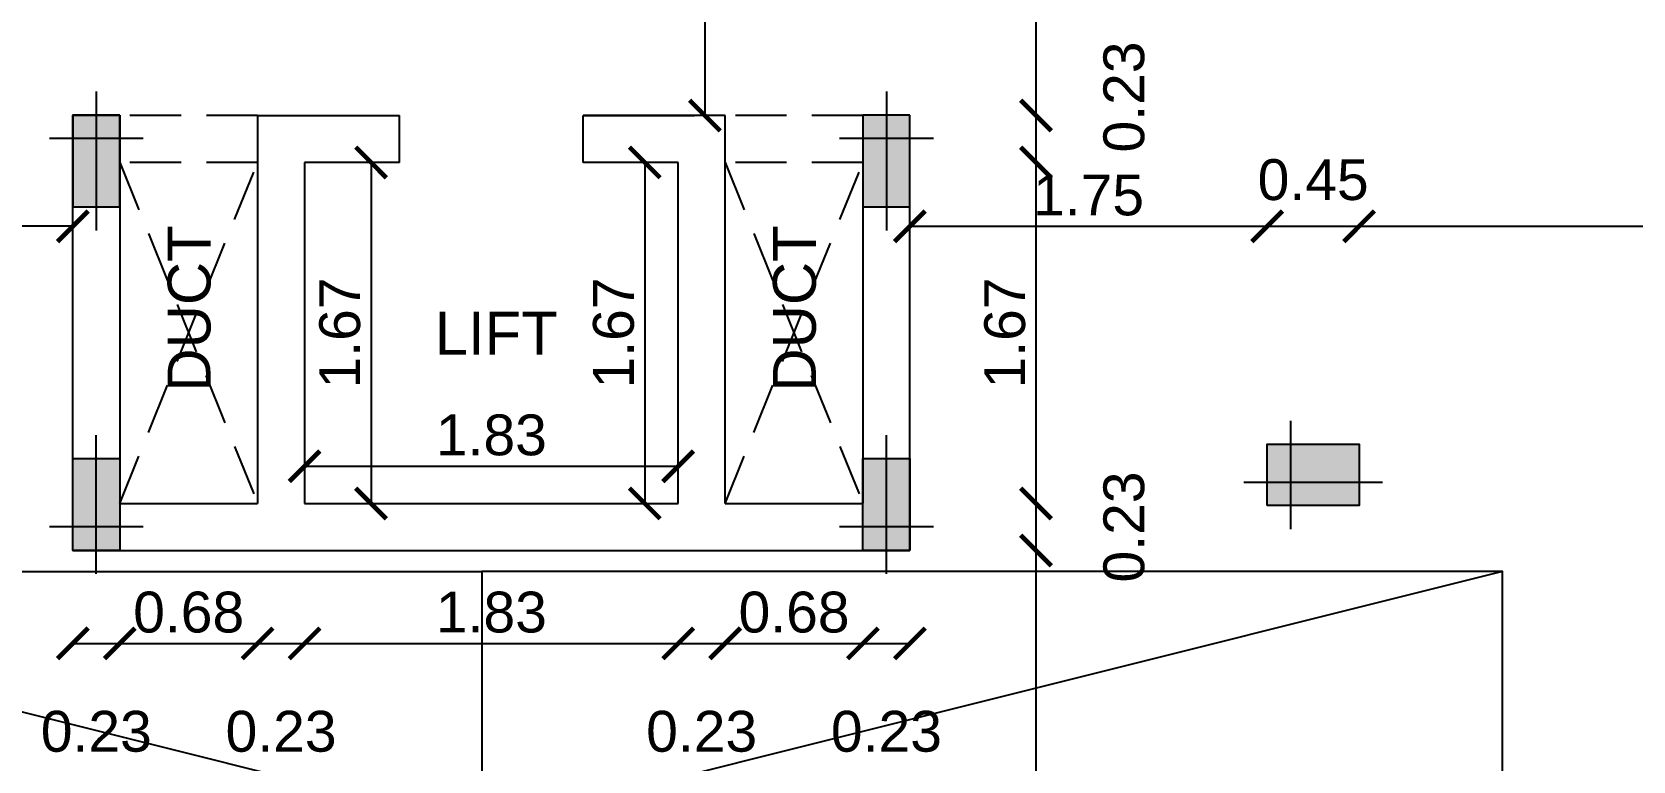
# Model space of a CAD drawing. Header units: metres. Extents: x 2130 to 3135, y 5414 to 5819.
# Drawn here: x 2816.08 to 2823.92, y 5635.48 to 5639.05 of the extents above; entities that cross this region are included whole.
import ezdxf
from ezdxf.enums import TextEntityAlignment as Align

# ---------------------------------------------------------------- set-up
doc = ezdxf.new("R2010")
doc.units = ezdxf.units.M
doc.header["$MEASUREMENT"] = 0
doc.header["$PDMODE"] = 34
doc.linetypes.add('HIDDEN', pattern=[0.375, 0.25, -0.125])
doc.linetypes.add('PHANTOM2', pattern=[1.25, 0.625, -0.125, 0.125, -0.125, 0.125, -0.125])
doc.layers.get('0').update_dxf_attribs({"lineweight": 18})
doc.layers.get('Defpoints').update_dxf_attribs({"lineweight": 18})
for name, color, linetype in [('BLK_1_FLR_0_EXIT_WIDTH_STAIR', 1, 'Continuous'), ('CMDA CAR', 30, 'Continuous'), ('col', 1, 'Continuous'), ('DIM', 8, 'Continuous'), ('WALL', 2, 'Continuous')]:
    doc.layers.add(name, color=color, linetype=linetype)
doc.layers.add('text', color=7, linetype='Continuous', lineweight=25)
doc.styles.add('A1', font='arial.ttf')
doc.styles.add('R1', font='arial.ttf')
doc.styles.get("Standard").update_dxf_attribs({"font": 'arial.ttf'})
doc.dimstyles.new('app', dxfattribs={"dimtxt": 0.2, "dimasz": 0.1, "dimexe": 0.18, "dimexo": 0.0625, "dimgap": 0.09, "dimtad": 0, "dimzin": 0, "dimdsep": 46, "dimtxsty": 'Standard', "dimblk": 'OBLIQUE', "dimcen": 0.09, "dimse1": 1, "dimse2": 1, "dimclre": 8, "dimadec": 0, "dimazin": 0, "dimtfac": 1, "dimtofl": 0, "dimtmove": 0, "dimatfit": 3, "dimfxl": 0, "dimtolj": 1, "dimtzin": 0, "dimarcsym": 0})
doc.dimstyles.new('DIM-CMDA', dxfattribs={"dimtxt": 0.2, "dimasz": 0.15, "dimexe": 0.05, "dimexo": 0.0625, "dimgap": 0.05, "dimtad": 1, "dimzin": 1, "dimdsep": 46, "dimtxsty": 'R1', "dimblk": 'ARCHTICK', "dimcen": 0.09, "dimse1": 1, "dimse2": 1, "dimclrd": 8, "dimclre": 8, "dimadec": 0, "dimazin": 0, "dimtm": 1e-09, "dimtfac": 1, "dimtofl": 0, "dimtmove": 2, "dimatfit": 3, "dimfxl": 0, "dimtolj": 1, "dimtzin": 0, "dimlwd": -1, "dimlwe": -1, "dimarcsym": 0})

# ---------------------------------------------------------------- blocks, each defined once
blk = doc.blocks.new('300x450')
blk.add_hatch(color=0).paths.add_polyline_path([(1602.8414, -173.8576), (1603.1414, -173.8576), (1603.1414, -174.3076), (1602.8414, -174.3076)])
at = {"color": 0}
for p, q in [((1602.9564, -173.7426), (1602.9564, -174.4226)), ((1602.7264, -173.9726), (1603.2564, -173.9726))]:
    blk.add_line(p, q, dxfattribs=at)
blk.add_lwpolyline([(1602.8414, -173.8576), (1603.1414, -173.8576), (1603.1414, -174.3076), (1602.8414, -174.3076)], close=True, dxfattribs=at)
blk = doc.blocks.new('CAR - 1')
at = {"color": 0}
blk.add_lwpolyline([(-1250, 0), (1250, 0), (1250, 5000), (-1250, 5000)], close=True, dxfattribs=at)
blk.add_lwpolyline([(1250, 0), (0, 5000), (-1250, 0), (1250, 0)], dxfattribs=at)
blk = doc.blocks.new('230x450')
blk.add_hatch(color=0).paths.add_polyline_path([(1594.8731, -175.0392), (1595.1031, -175.0392), (1595.1031, -175.4892), (1594.8731, -175.4892)])
at = {"color": 0}
for p, q in [((1594.9881, -174.9242), (1594.9881, -175.6042)), ((1594.7581, -175.1542), (1595.2181, -175.1542))]:
    blk.add_line(p, q, dxfattribs=at)
blk.add_lwpolyline([(1594.8731, -175.0392), (1595.1031, -175.0392), (1595.1031, -175.4892), (1594.8731, -175.4892)], close=True, dxfattribs=at)
blk = doc.blocks.new('_ArchTick')
at = {"color": 0, "linetype": 'ByBlock', "const_width": 0.15}
blk.add_lwpolyline([(-0.5, -0.5), (0.5, 0.5)], dxfattribs=at)
blk = doc.blocks.new('*D815')
at = {"layer": 'Defpoints', "color": 0}
for p in [(2816.2815, 5637.3865), (2816.5115, 5637.3865), (2816.5115, 5636.0523)]:
    blk.add_point(p, dxfattribs=at)
at = {"layer": 'DIM', "color": 8}
blk.add_line((2816.2815, 5636.0523), (2816.5115, 5636.0523), dxfattribs=at)
at = {"layer": 'DIM', "color": 8, "xscale": 0.15, "yscale": 0.15, "zscale": 0.15, "rotation": 180}
blk.add_blockref('_ArchTick', (2816.2815, 5636.0523), dxfattribs=at)
at = {"layer": 'DIM', "color": 8, "xscale": 0.15, "yscale": 0.15, "zscale": 0.15}
blk.add_blockref('_ArchTick', (2816.5115, 5636.0523), dxfattribs=at)
at = {"layer": 'DIM', "color": 0, "insert": (2816.3965, 5635.6207), "char_height": 0.2, "attachment_point": 5, "style": 'R1'}
blk.add_mtext('\\A1;0.23', dxfattribs=at)
blk = doc.blocks.new('*D816')
at = {"layer": 'Defpoints', "color": 0}
for p in [(2817.1865, 5637.6875), (2816.5115, 5637.3865), (2817.1865, 5636.0523)]:
    blk.add_point(p, dxfattribs=at)
at = {"layer": 'DIM', "color": 8}
blk.add_line((2816.5115, 5636.0523), (2817.1865, 5636.0523), dxfattribs=at)
at = {"layer": 'DIM', "color": 8, "xscale": 0.15, "yscale": 0.15, "zscale": 0.15, "rotation": 180}
blk.add_blockref('_ArchTick', (2816.5115, 5636.0523), dxfattribs=at)
at = {"layer": 'DIM', "color": 8, "xscale": 0.15, "yscale": 0.15, "zscale": 0.15}
blk.add_blockref('_ArchTick', (2817.1865, 5636.0523), dxfattribs=at)
at = {"layer": 'DIM', "color": 0, "insert": (2816.849, 5636.2044), "char_height": 0.2, "attachment_point": 5, "style": 'R1'}
blk.add_mtext('\\A1;0.68', dxfattribs=at)
blk = doc.blocks.new('*D817')
at = {"layer": 'Defpoints', "color": 0}
for p in [(2817.1865, 5637.6875), (2817.4165, 5637.5725), (2817.4165, 5636.0523)]:
    blk.add_point(p, dxfattribs=at)
at = {"layer": 'DIM', "color": 8}
blk.add_line((2817.1865, 5636.0523), (2817.4165, 5636.0523), dxfattribs=at)
at = {"layer": 'DIM', "color": 8, "xscale": 0.15, "yscale": 0.15, "zscale": 0.15, "rotation": 180}
blk.add_blockref('_ArchTick', (2817.1865, 5636.0523), dxfattribs=at)
at = {"layer": 'DIM', "color": 8, "xscale": 0.15, "yscale": 0.15, "zscale": 0.15}
blk.add_blockref('_ArchTick', (2817.4165, 5636.0523), dxfattribs=at)
at = {"layer": 'DIM', "color": 0, "insert": (2817.3015, 5635.6207), "char_height": 0.2, "attachment_point": 5, "style": 'R1'}
blk.add_mtext('\\A1;0.23', dxfattribs=at)
blk = doc.blocks.new('*D818')
at = {"layer": 'Defpoints', "color": 0}
for p in [(2817.4165, 5637.5725), (2819.2465, 5637.2956), (2819.2465, 5636.0523)]:
    blk.add_point(p, dxfattribs=at)
at = {"layer": 'DIM', "color": 8}
blk.add_line((2817.4165, 5636.0523), (2819.2465, 5636.0523), dxfattribs=at)
at = {"layer": 'DIM', "color": 8, "xscale": 0.15, "yscale": 0.15, "zscale": 0.15, "rotation": 180}
blk.add_blockref('_ArchTick', (2817.4165, 5636.0523), dxfattribs=at)
at = {"layer": 'DIM', "color": 8, "xscale": 0.15, "yscale": 0.15, "zscale": 0.15}
blk.add_blockref('_ArchTick', (2819.2465, 5636.0523), dxfattribs=at)
at = {"layer": 'DIM', "color": 0, "insert": (2818.3315, 5636.2045), "char_height": 0.2, "attachment_point": 5, "style": 'R1'}
blk.add_mtext('\\A1;1.83', dxfattribs=at)
blk = doc.blocks.new('*D819')
at = {"layer": 'Defpoints', "color": 0}
for p in [(2819.4765, 5637.3663), (2819.2465, 5637.2956), (2819.4765, 5636.0523)]:
    blk.add_point(p, dxfattribs=at)
at = {"layer": 'DIM', "color": 8}
blk.add_line((2819.2465, 5636.0523), (2819.4765, 5636.0523), dxfattribs=at)
at = {"layer": 'DIM', "color": 8, "xscale": 0.15, "yscale": 0.15, "zscale": 0.15, "rotation": 180}
blk.add_blockref('_ArchTick', (2819.2465, 5636.0523), dxfattribs=at)
at = {"layer": 'DIM', "color": 8, "xscale": 0.15, "yscale": 0.15, "zscale": 0.15}
blk.add_blockref('_ArchTick', (2819.4765, 5636.0523), dxfattribs=at)
at = {"layer": 'DIM', "color": 0, "insert": (2819.3615, 5635.6207), "char_height": 0.2, "attachment_point": 5, "style": 'R1'}
blk.add_mtext('\\A1;0.23', dxfattribs=at)
blk = doc.blocks.new('*D820')
at = {"layer": 'Defpoints', "color": 0}
for p in [(2820.1515, 5637.4472), (2819.4765, 5637.3663), (2820.1515, 5636.0523)]:
    blk.add_point(p, dxfattribs=at)
at = {"layer": 'DIM', "color": 8}
blk.add_line((2819.4765, 5636.0523), (2820.1515, 5636.0523), dxfattribs=at)
at = {"layer": 'DIM', "color": 8, "xscale": 0.15, "yscale": 0.15, "zscale": 0.15, "rotation": 180}
blk.add_blockref('_ArchTick', (2819.4765, 5636.0523), dxfattribs=at)
at = {"layer": 'DIM', "color": 8, "xscale": 0.15, "yscale": 0.15, "zscale": 0.15}
blk.add_blockref('_ArchTick', (2820.1515, 5636.0523), dxfattribs=at)
at = {"layer": 'DIM', "color": 0, "insert": (2819.814, 5636.2044), "char_height": 0.2, "attachment_point": 5, "style": 'R1'}
blk.add_mtext('\\A1;0.68', dxfattribs=at)
blk = doc.blocks.new('*D821')
at = {"layer": 'Defpoints', "color": 0}
for p in [(2820.1515, 5637.4472), (2820.3815, 5637.4573), (2820.3815, 5636.0523)]:
    blk.add_point(p, dxfattribs=at)
at = {"layer": 'DIM', "color": 8}
blk.add_line((2820.1515, 5636.0523), (2820.3815, 5636.0523), dxfattribs=at)
at = {"layer": 'DIM', "color": 8, "xscale": 0.15, "yscale": 0.15, "zscale": 0.15, "rotation": 180}
blk.add_blockref('_ArchTick', (2820.1515, 5636.0523), dxfattribs=at)
at = {"layer": 'DIM', "color": 8, "xscale": 0.15, "yscale": 0.15, "zscale": 0.15}
blk.add_blockref('_ArchTick', (2820.3815, 5636.0523), dxfattribs=at)
at = {"layer": 'DIM', "color": 0, "insert": (2820.2665, 5635.6207), "char_height": 0.2, "attachment_point": 5, "style": 'R1'}
blk.add_mtext('\\A1;0.23', dxfattribs=at)
blk = doc.blocks.new('*D822')
at = {"layer": 'Defpoints', "color": 0}
for p in [(2822.1315, 5638.0948), (2820.3815, 5637.4573), (2822.1315, 5637.0275)]:
    blk.add_point(p, dxfattribs=at)
at = {"layer": 'DIM', "color": 8}
blk.add_line((2820.3815, 5638.0948), (2822.1315, 5638.0948), dxfattribs=at)
at = {"layer": 'DIM', "color": 8, "xscale": 0.15, "yscale": 0.15, "zscale": 0.15, "rotation": 180}
blk.add_blockref('_ArchTick', (2820.3815, 5638.0948), dxfattribs=at)
at = {"layer": 'DIM', "color": 8, "xscale": 0.15, "yscale": 0.15, "zscale": 0.15}
blk.add_blockref('_ArchTick', (2822.1315, 5638.0948), dxfattribs=at)
at = {"layer": 'DIM', "color": 0, "insert": (2821.2565, 5638.247), "char_height": 0.2, "attachment_point": 5, "style": 'R1'}
blk.add_mtext('\\A1;1.75', dxfattribs=at)
blk = doc.blocks.new('*D823')
at = {"layer": 'Defpoints', "color": 0}
for p in [(2822.5815, 5638.0948), (2822.1315, 5637.0275), (2822.5815, 5637.0275)]:
    blk.add_point(p, dxfattribs=at)
at = {"layer": 'DIM', "color": 8}
blk.add_line((2822.1315, 5638.0948), (2822.5815, 5638.0948), dxfattribs=at)
at = {"layer": 'DIM', "color": 8, "xscale": 0.15, "yscale": 0.15, "zscale": 0.15, "rotation": 180}
blk.add_blockref('_ArchTick', (2822.1315, 5638.0948), dxfattribs=at)
at = {"layer": 'DIM', "color": 8, "xscale": 0.15, "yscale": 0.15, "zscale": 0.15}
blk.add_blockref('_ArchTick', (2822.5815, 5638.0948), dxfattribs=at)
at = {"layer": 'DIM', "color": 0, "insert": (2822.3565, 5638.322), "char_height": 0.2, "attachment_point": 5, "style": 'R1'}
blk.add_mtext('\\A1;0.45', dxfattribs=at)
blk = doc.blocks.new('*D824')
at = {"layer": 'Defpoints', "color": 0}
for p in [(2827.5215, 5638.0948), (2827.5215, 5637.2425), (2822.5815, 5637.0275)]:
    blk.add_point(p, dxfattribs=at)
at = {"layer": 'DIM', "color": 8}
blk.add_line((2822.5815, 5638.0948), (2827.5215, 5638.0948), dxfattribs=at)
at = {"layer": 'DIM', "color": 8, "xscale": 0.15, "yscale": 0.15, "zscale": 0.15, "rotation": 180}
blk.add_blockref('_ArchTick', (2822.5815, 5638.0948), dxfattribs=at)
at = {"layer": 'DIM', "color": 8, "xscale": 0.15, "yscale": 0.15, "zscale": 0.15}
blk.add_blockref('_ArchTick', (2827.5215, 5638.0948), dxfattribs=at)
at = {"layer": 'DIM', "color": 0, "insert": (2825.0515, 5638.247), "char_height": 0.2, "attachment_point": 5, "style": 'R1'}
blk.add_mtext('\\A1;4.94', dxfattribs=at)
blk = doc.blocks.new('*D698')
at = {"layer": 'Defpoints', "color": 0}
for p in [(2814.5315, 5638.0948), (2816.2815, 5637.3865), (2814.5315, 5636.7275)]:
    blk.add_point(p, dxfattribs=at)
at = {"layer": 'DIM', "color": 8}
blk.add_line((2816.2815, 5638.0948), (2814.5315, 5638.0948), dxfattribs=at)
at = {"layer": 'DIM', "color": 8, "xscale": 0.15, "yscale": 0.15, "zscale": 0.15, "rotation": 180}
blk.add_blockref('_ArchTick', (2814.5315, 5638.0948), dxfattribs=at)
at = {"layer": 'DIM', "color": 8, "xscale": 0.15, "yscale": 0.15, "zscale": 0.15}
blk.add_blockref('_ArchTick', (2816.2815, 5638.0948), dxfattribs=at)
at = {"layer": 'DIM', "color": 0, "insert": (2815.4065, 5638.247), "char_height": 0.2, "attachment_point": 5, "style": 'R1'}
blk.add_mtext('\\A1;1.75', dxfattribs=at)
blk = doc.blocks.new('*D833')
at = {"layer": 'Defpoints', "color": 0}
for p in [(2819.7609, 5636.5075), (2820.999, 5636.5075), (2820.6015, 5631.3925)]:
    blk.add_point(p, dxfattribs=at)
at = {"layer": 'DIM', "color": 8}
blk.add_line((2820.999, 5631.3925), (2820.999, 5636.5075), dxfattribs=at)
at = {"layer": 'DIM', "color": 8, "xscale": 0.15, "yscale": 0.15, "zscale": 0.15}
for p, rotation in [((2820.999, 5636.5075), 90), ((2820.999, 5631.3925), 270)]:
    blk.add_blockref('_ArchTick', p, dxfattribs=dict(at, rotation=rotation))
at = {"layer": 'DIM', "color": 0, "insert": (2820.8469, 5633.95), "char_height": 0.2, "attachment_point": 5, "rotation": 90, "style": 'R1'}
blk.add_mtext('\\A1;5.12', dxfattribs=at)
blk = doc.blocks.new('*D834')
at = {"layer": 'Defpoints', "color": 0}
for p in [(2819.814, 5636.7375), (2820.999, 5636.7375), (2819.7609, 5636.5075)]:
    blk.add_point(p, dxfattribs=at)
at = {"layer": 'DIM', "color": 8}
blk.add_line((2820.999, 5636.5075), (2820.999, 5636.7375), dxfattribs=at)
at = {"layer": 'DIM', "color": 8, "xscale": 0.15, "yscale": 0.15, "zscale": 0.15}
for p, rotation in [((2820.999, 5636.7375), 90), ((2820.999, 5636.5075), 270)]:
    blk.add_blockref('_ArchTick', p, dxfattribs=dict(at, rotation=rotation))
at = {"layer": 'DIM', "color": 0, "insert": (2821.4305, 5636.6225), "char_height": 0.2, "attachment_point": 5, "rotation": 90, "style": 'R1'}
blk.add_mtext('\\A1;0.23', dxfattribs=at)
blk = doc.blocks.new('*D835')
at = {"layer": 'Defpoints', "color": 0}
for p in [(2819.0815, 5638.4075), (2820.999, 5638.4075), (2819.814, 5636.7375)]:
    blk.add_point(p, dxfattribs=at)
at = {"layer": 'DIM', "color": 8}
blk.add_line((2820.999, 5636.7375), (2820.999, 5638.4075), dxfattribs=at)
at = {"layer": 'DIM', "color": 8, "xscale": 0.15, "yscale": 0.15, "zscale": 0.15}
for p, rotation in [((2820.999, 5638.4075), 90), ((2820.999, 5636.7375), 270)]:
    blk.add_blockref('_ArchTick', p, dxfattribs=dict(at, rotation=rotation))
at = {"layer": 'DIM', "color": 0, "insert": (2820.8469, 5637.5725), "char_height": 0.2, "attachment_point": 5, "rotation": 90, "style": 'R1'}
blk.add_mtext('\\A1;1.67', dxfattribs=at)
blk = doc.blocks.new('*D836')
at = {"layer": 'Defpoints', "color": 0}
for p in [(2819.129, 5638.6375), (2820.999, 5638.6375), (2819.0815, 5638.4075)]:
    blk.add_point(p, dxfattribs=at)
at = {"layer": 'DIM', "color": 8}
blk.add_line((2820.999, 5638.4075), (2820.999, 5638.6375), dxfattribs=at)
at = {"layer": 'DIM', "color": 8, "xscale": 0.15, "yscale": 0.15, "zscale": 0.15}
for p, rotation in [((2820.999, 5638.6375), 90), ((2820.999, 5638.4075), 270)]:
    blk.add_blockref('_ArchTick', p, dxfattribs=dict(at, rotation=rotation))
at = {"layer": 'DIM', "color": 0, "insert": (2821.4305, 5638.7281), "char_height": 0.2, "attachment_point": 5, "rotation": 90, "style": 'R1'}
blk.add_mtext('\\A1;0.23', dxfattribs=at)
blk = doc.blocks.new('*D837')
at = {"layer": 'Defpoints', "color": 0}
for p in [(2820.7515, 5640.3125), (2820.999, 5640.3125), (2819.129, 5638.6375)]:
    blk.add_point(p, dxfattribs=at)
at = {"layer": 'DIM', "color": 8}
blk.add_line((2820.999, 5638.6375), (2820.999, 5640.3125), dxfattribs=at)
at = {"layer": 'DIM', "color": 8, "xscale": 0.15, "yscale": 0.15, "zscale": 0.15}
for p, rotation in [((2820.999, 5640.3125), 90), ((2820.999, 5638.6375), 270)]:
    blk.add_blockref('_ArchTick', p, dxfattribs=dict(at, rotation=rotation))
at = {"layer": 'DIM', "color": 0, "insert": (2820.8469, 5639.475), "char_height": 0.2, "attachment_point": 5, "rotation": 90, "style": 'R1'}
blk.add_mtext('\\A1;1.68', dxfattribs=at)
blk = doc.blocks.new('*D776')
at = {"layer": 'Defpoints', "color": 0}
for p in [(2819.2465, 5636.9199), (2817.4165, 5636.7375), (2819.2465, 5636.7375)]:
    blk.add_point(p, dxfattribs=at)
at = {"layer": 'DIM', "color": 8}
blk.add_line((2817.4165, 5636.9199), (2819.2465, 5636.9199), dxfattribs=at)
at = {"layer": 'DIM', "color": 8, "xscale": 0.15, "yscale": 0.15, "zscale": 0.15, "rotation": 180}
blk.add_blockref('_ArchTick', (2817.4165, 5636.9199), dxfattribs=at)
at = {"layer": 'DIM', "color": 8, "xscale": 0.15, "yscale": 0.15, "zscale": 0.15}
blk.add_blockref('_ArchTick', (2819.2465, 5636.9199), dxfattribs=at)
at = {"layer": 'DIM', "color": 0, "insert": (2818.3315, 5637.0721), "char_height": 0.2, "attachment_point": 5, "style": 'R1'}
blk.add_mtext('\\A1;1.83', dxfattribs=at)
blk = doc.blocks.new('*D777')
at = {"layer": 'Defpoints', "color": 0}
for p in [(2817.4165, 5638.4075), (2817.4165, 5636.7375), (2817.7421, 5636.7375)]:
    blk.add_point(p, dxfattribs=at)
at = {"layer": 'DIM', "color": 8}
blk.add_line((2817.7421, 5638.4075), (2817.7421, 5636.7375), dxfattribs=at)
at = {"layer": 'DIM', "color": 8, "xscale": 0.15, "yscale": 0.15, "zscale": 0.15}
for p, rotation in [((2817.7421, 5638.4075), 90), ((2817.7421, 5636.7375), 270)]:
    blk.add_blockref('_ArchTick', p, dxfattribs=dict(at, rotation=rotation))
at = {"layer": 'DIM', "color": 0, "insert": (2817.5899, 5637.5725), "char_height": 0.2, "attachment_point": 5, "rotation": 90, "style": 'R1'}
blk.add_mtext('\\A1;1.67', dxfattribs=at)
blk = doc.blocks.new('*D778')
at = {"layer": 'Defpoints', "color": 0}
for p in [(2819.2465, 5638.4075), (2819.0828, 5636.7375), (2819.2465, 5636.7375)]:
    blk.add_point(p, dxfattribs=at)
at = {"layer": 'DIM', "color": 8}
blk.add_line((2819.0828, 5638.4075), (2819.0828, 5636.7375), dxfattribs=at)
at = {"layer": 'DIM', "color": 8, "xscale": 0.15, "yscale": 0.15, "zscale": 0.15}
for p, rotation in [((2819.0828, 5638.4075), 90), ((2819.0828, 5636.7375), 270)]:
    blk.add_blockref('_ArchTick', p, dxfattribs=dict(at, rotation=rotation))
at = {"layer": 'DIM', "color": 0, "insert": (2818.9307, 5637.5725), "char_height": 0.2, "attachment_point": 5, "rotation": 90, "style": 'R1'}
blk.add_mtext('\\A1;1.67', dxfattribs=at)
blk = doc.blocks.new('*D779')
at = {"layer": 'Defpoints', "color": 0}
for p in [(2819.1515, 5641.9175), (2819.3265, 5638.6375), (2819.3773, 5638.6375)]:
    blk.add_point(p, dxfattribs=at)
at = {"layer": 'DIM', "color": 8}
blk.add_line((2819.3773, 5641.9175), (2819.3773, 5638.6375), dxfattribs=at)
at = {"layer": 'DIM', "color": 8, "xscale": 0.15, "yscale": 0.15, "zscale": 0.15}
for p, rotation in [((2819.3773, 5641.9175), 90), ((2819.3773, 5638.6375), 270)]:
    blk.add_blockref('_ArchTick', p, dxfattribs=dict(at, rotation=rotation))
at = {"layer": 'DIM', "color": 0, "insert": (2819.2251, 5640.2775), "char_height": 0.2, "attachment_point": 5, "rotation": 90, "style": 'R1'}
blk.add_mtext('\\A1;3.28', dxfattribs=at)
blk = doc.blocks.new('_Oblique')
at = {"color": 0, "linetype": 'ByBlock', "lineweight": -2}
blk.add_line((-0.5, -0.5), (0.5, 0.5), dxfattribs=at)
blk = doc.blocks.new('*D924')
at = {"layer": 'BLK_1_FLR_0_EXIT_WIDTH_STAIR', "color": 0, "linetype": 'PHANTOM2', "lineweight": -2}
for p, q in [((2815.7377, 5640.3125), (2815.7377, 5639.8163)), ((2815.7377, 5638.6395), (2815.7377, 5639.1356))]:
    blk.add_line(p, q, dxfattribs=at)
at = {"layer": 'Defpoints', "color": 0}
for p in [(2815.7377, 5640.3125), (2816.2815, 5640.3125), (2816.2815, 5638.6395)]:
    blk.add_point(p, dxfattribs=at)
at = {"layer": 'BLK_1_FLR_0_EXIT_WIDTH_STAIR', "color": 0, "lineweight": -2, "xscale": 0.1, "yscale": 0.1, "zscale": 0.1}
for p, rotation in [((2815.7377, 5640.3125), 90), ((2815.7377, 5638.6395), 270)]:
    blk.add_blockref('_Oblique', p, dxfattribs=dict(at, rotation=rotation))
at = {"layer": 'BLK_1_FLR_0_EXIT_WIDTH_STAIR', "color": 0, "insert": (2815.7377, 5639.476), "char_height": 0.2, "attachment_point": 5, "rotation": 90}
blk.add_mtext('\\A1;1.67', dxfattribs=at)

msp = doc.modelspace()

# ---------------------------------------------------------------- linework, layer by layer
at = {"layer": 'WALL'}
for p, q in [((2816.2815, 5638.6395), (2816.5115, 5638.6395)), ((2816.2815, 5638.6395), (2816.5115, 5638.6395)), ((2816.2815, 5638.6395), (2816.5115, 5638.6395)), ((2816.5115, 5638.6395), (2816.5115, 5636.7375)), ((2817.1865, 5638.6375), (2817.8815, 5638.6375)), ((2817.1865, 5638.6375), (2817.1865, 5636.7375)), ((2817.8815, 5638.4075), (2817.8815, 5638.6375)), ((2818.7815, 5638.6375), (2819.3265, 5638.6375)), ((2819.4765, 5638.6375), (2818.7815, 5638.6375)), ((2818.7815, 5638.4075), (2818.7815, 5638.6375)), ((2819.4765, 5636.7375), (2819.4765, 5638.6375)), ((2820.1515, 5638.6395), (2820.1515, 5636.7395)), ((2820.3815, 5638.6395), (2820.1515, 5638.6395)), ((2820.3815, 5638.6395), (2820.1515, 5638.6395)), ((2817.8815, 5638.4075), (2817.4165, 5638.4075)), ((2817.4165, 5638.4075), (2817.4165, 5636.7375)), ((2819.2465, 5638.4075), (2818.7815, 5638.4075)), ((2819.2465, 5636.7375), (2819.2465, 5638.4075)), ((2816.5115, 5636.7375), (2817.1865, 5636.7375)), ((2817.4165, 5636.7375), (2818.0115, 5636.7375)), ((2817.4165, 5636.7375), (2819.2465, 5636.7375)), ((2819.4765, 5636.7375), (2820.1515, 5636.7375)), ((2816.2815, 5636.5075), (2820.3815, 5636.5075))]:
    msp.add_line(p, q, dxfattribs=at)
at = {"layer": 'WALL', "color": 2}
for p, q in [((2816.2815, 5636.5075), (2816.2815, 5638.6395)), ((2820.3815, 5636.5075), (2820.3815, 5638.6395))]:
    msp.add_line(p, q, dxfattribs=at)
at = {"layer": 'WALL', "color": 8, "linetype": 'HIDDEN'}
for p, q in [((2816.5115, 5638.4075), (2817.1865, 5636.7375)), ((2816.5115, 5636.7375), (2817.1865, 5638.4075)), ((2819.4765, 5638.4075), (2820.1515, 5636.7375)), ((2819.4765, 5636.7375), (2820.1515, 5638.4075))]:
    msp.add_line(p, q, dxfattribs=at)
for points in [[(2817.1865, 5638.6375), (2816.5115, 5638.6375)], [(2820.1515, 5638.6375), (2819.4765, 5638.6375)], [(2817.1865, 5638.4075), (2816.5115, 5638.4075)], [(2820.1515, 5638.4075), (2819.4765, 5638.4075)]]:
    msp.add_lwpolyline(points, dxfattribs=at)

# ---------------------------------------------------------------- block references
at = {"layer": 'CMDA CAR', "color": 2, "yscale": 0.0009999999892898, "zscale": 0.0009999999892898}
for p, xscale, rotation in [((2813.284, 5635.1548), -0.0009999999892898, 270), ((2823.284, 5635.1548), 0.0009999999892898, 90)]:
    msp.add_blockref('CAR - 1', p, dxfattribs=dict(at, xscale=xscale, rotation=rotation))
at = {"layer": 'col', "color": 7, "xscale": -1}
for p in [(4411.3846, 5813.6787), (4415.2546, 5813.6787)]:
    msp.add_blockref('230x450', p, dxfattribs=at)
at = {"layer": 'col', "color": 7}
for name, p, rotation in [('300x450', (2648.2739, 4033.8861), 90), ('230x450', (4411.3846, 5461.4683), 180), ('230x450', (4415.2546, 5461.4683), 180)]:
    msp.add_blockref(name, p, dxfattribs=dict(at, rotation=rotation))

# ---------------------------------------------------------------- texts
at = {"layer": 'text', "style": 'A1'}
for p in [(2816.8509, 5637.6924), (2819.8159, 5637.6924)]:
    msp.add_text('DUCT', height=0.21, rotation=90, dxfattribs=at).set_placement(p, align=Align.MIDDLE_CENTER)
msp.add_text('LIFT', height=0.21, dxfattribs=at).set_placement((2818.3554, 5637.5713), align=Align.MIDDLE_CENTER)

# ---------------------------------------------------------------- dimensions: what is measured, and where the dimension line sits
at = {"layer": 'BLK_1_FLR_0_EXIT_WIDTH_STAIR'}
dim = msp.add_linear_dim(base=(2815.7377, 5640.3125), p1=(2816.2815, 5638.6395), p2=(2816.2815, 5640.3125), angle=90, dimstyle='app', override={"dimfxl": 0, "dimfxlon": 1, "dimarcsym": 2}, dxfattribs=at)
dim.commit()
dim.dimension.update_dxf_attribs({"geometry": '*D924', "text_midpoint": (2815.7377, 5639.476)})
at = {"layer": 'DIM', "color": 7}
for base, p1, p2, picture, middle in [((2819.3773, 5638.6375), (2819.1515, 5641.9175), (2819.3265, 5638.6375), '*D779', (2819.2251, 5640.2775)), ((2820.9989732386, 5640.3124707211), (2819.1290419744, 5638.6374707211), (2820.7515419744, 5640.3124707211), '*D837', (2820.8468586411, 5639.4749707211)), ((2817.7421, 5636.7375), (2817.4165, 5638.4075), (2817.4165, 5636.7375), '*D777', (2817.5899, 5637.5725)), ((2819.0828, 5636.7375), (2819.2465, 5638.4075), (2819.2465, 5636.7375), '*D778', (2818.9307, 5637.5725)), ((2820.999, 5638.4075), (2819.814, 5636.7375), (2819.0815, 5638.4075), '*D835', (2820.8469, 5637.5725)), ((2820.999, 5636.7375), (2819.7609, 5636.5075), (2819.814, 5636.7375), '*D834', (2821.4305, 5636.6225)), ((2820.9989732386, 5636.5074707211), (2820.6015419744, 5631.3924707211), (2819.7608568358, 5636.5074707211), '*D833', (2820.8468586411, 5633.9499707211))]:
    dim = msp.add_linear_dim(base=base, p1=p1, p2=p2, angle=90, dimstyle='DIM-CMDA', override={"dimpost": '\\X'}, dxfattribs=at)
    dim.commit()
    dim.dimension.update_dxf_attribs({"geometry": picture, "text_midpoint": middle})
dim = msp.add_linear_dim(base=(2820.999, 5638.6375), p1=(2819.0815, 5638.4075), p2=(2819.129, 5638.6375), angle=90, dimstyle='DIM-CMDA', override={"dimpost": '\\X'}, dxfattribs=at)
dim.commit()
dim.dimension.update_dxf_attribs({"geometry": '*D836', "text_midpoint": (2821.4305, 5638.7281), "dimtype": 160})
for base, p1, p2, picture, middle in [((2822.5815, 5638.0948), (2822.1315, 5637.0275), (2822.5815, 5637.0275), '*D823', (2822.3565, 5638.322)), ((2814.5315, 5638.0948), (2816.2815, 5637.3865), (2814.5315, 5636.7275), '*D698', (2815.4065, 5638.247)), ((2822.1315, 5638.0948), (2820.3815, 5637.4573), (2822.1315, 5637.0275), '*D822', (2821.2565, 5638.247)), ((2827.5215, 5638.0948), (2822.5815, 5637.0275), (2827.5215, 5637.2425), '*D824', (2825.0515, 5638.247)), ((2817.1865419744, 5636.0522762854), (2816.5115419744, 5637.3865335969), (2817.1865419744, 5637.6874707211), '*D816', (2816.8490419744, 5636.204390883)), ((2817.4165, 5636.0523), (2817.1865, 5637.6875), (2817.4165, 5637.5725), '*D817', (2817.3015, 5635.6207)), ((2819.2465, 5636.0523), (2817.4165, 5637.5725), (2819.2465, 5637.2956), '*D818', (2818.3315, 5636.2045)), ((2816.5115, 5636.0523), (2816.2815, 5637.3865), (2816.5115, 5637.3865), '*D815', (2816.3965, 5635.6207)), ((2820.1515419744, 5636.0522762854), (2819.4765419744, 5637.3663168944), (2820.1515419744, 5637.4471816088), '*D820', (2819.8140419744, 5636.204390883)), ((2820.3815, 5636.0523), (2820.1515, 5637.4472), (2820.3815, 5637.4573), '*D821', (2820.2665, 5635.6207)), ((2819.4765, 5636.0523), (2819.2465, 5637.2956), (2819.4765, 5637.3663), '*D819', (2819.3615, 5635.6207)), ((2819.2465, 5636.9199), (2817.4165, 5636.7375), (2819.2465, 5636.7375), '*D776', (2818.3315, 5637.0721))]:
    dim = msp.add_linear_dim(base=base, p1=p1, p2=p2, dimstyle='DIM-CMDA', override={"dimpost": '\\X'}, dxfattribs=at)
    dim.commit()
    dim.dimension.update_dxf_attribs({"geometry": picture, "text_midpoint": middle})

doc.saveas('drawing.dxf')
